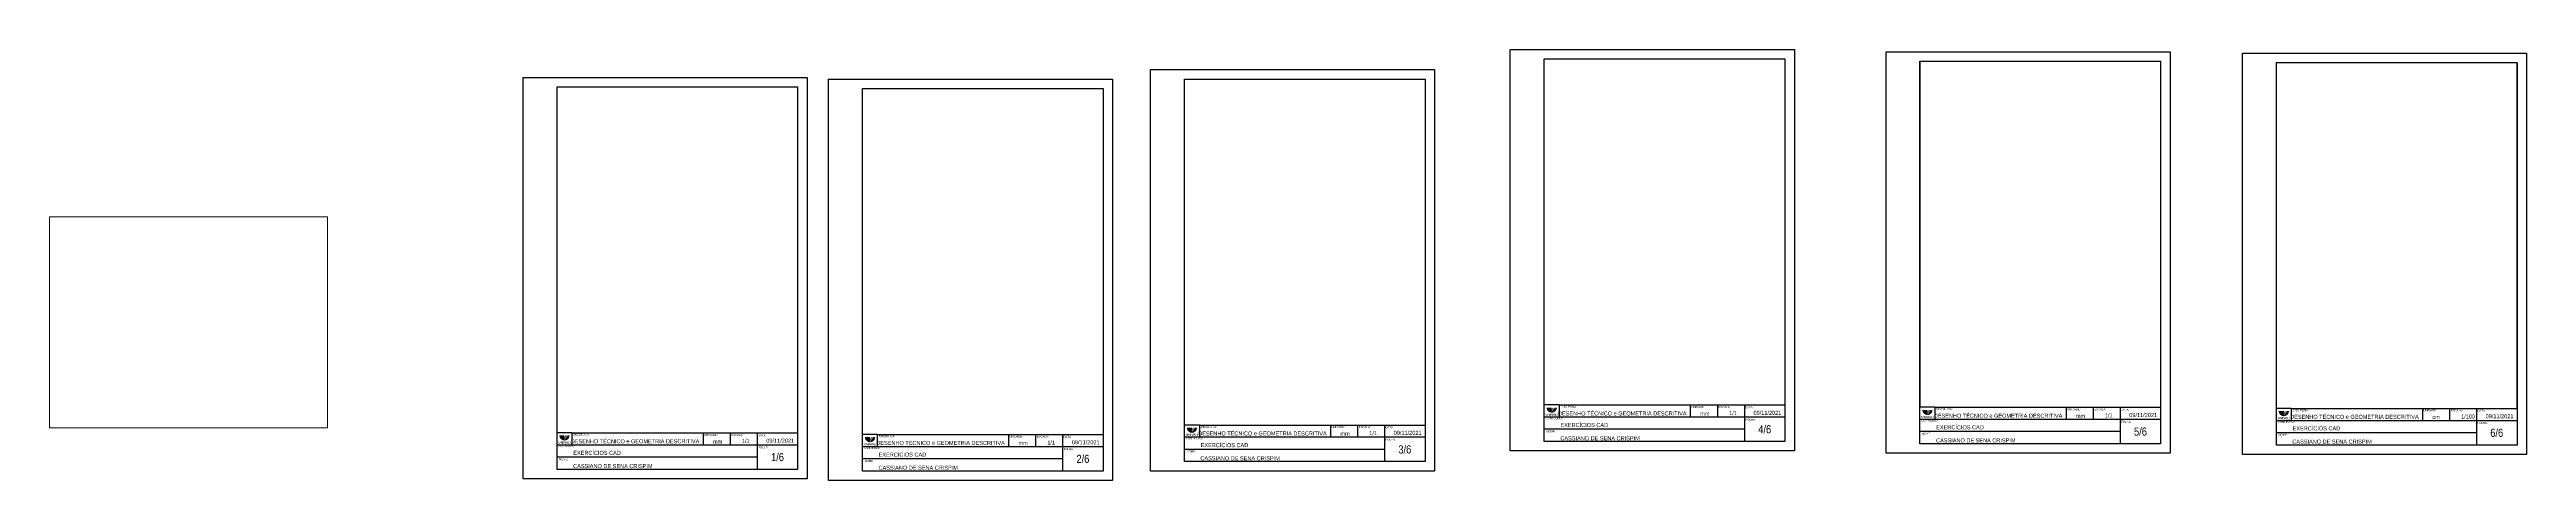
# Paper-space layout 'Layout1' of a CAD drawing. Header units: millimetres. Extents: x 26 to 1857, y -19 to 299.
import ezdxf

# ---------------------------------------------------------------- set-up
doc = ezdxf.new("R2010")
doc.units = ezdxf.units.MM
doc.linetypes.add('ACAD_ISO03W100', pattern=[30, 12, -18])
doc.layers.add('Prancha - Selo', color=40, linetype='ACAD_ISO03W100', lineweight=30, transparency=0.4)
doc.styles.get("Standard").update_dxf_attribs({"font": 'arial.ttf'})

# ---------------------------------------------------------------- blocks, each defined once
blk = doc.blocks.new('A$C5FD40010')
at = {"layer": 'Prancha - Selo'}
h = blk.add_hatch(color=256, dxfattribs=at)
h.paths.add_polyline_path([(7.7, 4.2), (7.8, 4.4), (7.8, 4.5), (7.9, 4.7), (8, 4.9), (8, 5.1), (8, 5.2), (8.1, 5.4), (8.1, 5.6), (8.1, 5.8), (8.1, 6), (6.9, 6), (4.4, 2.5), (4.4, 2.8), (6.6, 6), (6.3, 6), (4.4, 3.3), (4.4, 3.6), (6, 6), (5.7, 6), (4.4, 4.1), (4.4, 4.4), (5.5, 6), (5.2, 6), (4.4, 4.9), (4.4, 6), (0.7, 6), (0.7, 5.8), (0.7, 5.6), (0.7, 5.4), (0.7, 5.2), (0.8, 5.1), (0.8, 4.9), (0.9, 4.7), (1, 4.5), (1, 4.4), (1.1, 4.2), (1.2, 4), (1.3, 3.9), (1.4, 3.7), (1.5, 3.6), (1.6, 3.5), (1.8, 3.3), (1.9, 3.2), (2, 3.1), (2.2, 3), (2.3, 2.9), (2.5, 2.8), (2.6, 2.7), (2.8, 2.6), (2.9, 2.5), (3.1, 2.5), (3.3, 2.4), (3.5, 2.4), (3.7, 2.3), (3.8, 2.3), (4, 2.3), (4.2, 2.2), (4.4, 2.2), (4.6, 2.2), (4.8, 2.3), (5, 2.3), (5.2, 2.3), (5.3, 2.4), (5.5, 2.4), (5.7, 2.5), (5.9, 2.5), (6, 2.6), (6.2, 2.7), (6.3, 2.8), (6.5, 2.9), (6.6, 3), (6.8, 3.1), (6.9, 3.2), (7, 3.3), (7.2, 3.5), (7.3, 3.6), (7.4, 3.7), (7.5, 3.9), (7.6, 4)])
h.paths.add_polyline_path([(8.8, 1.5), (8.5, 1.5), (8.5, 0), (8.8, 0)])
h.paths.add_polyline_path([(8.2, 0.2), (7.5, 0.2), (7.5, 1.5), (7.2, 1.5), (7.2, 0), (8.2, 0)])
h.paths.add_polyline_path([(6.4, 1.5), (6, 1.5), (5.4, 0), (5.7, 0), (6.2, 1.2), (6.7, 0), (7, 0)])
h.paths.add_polyline_path([(5.6, 1.5), (5.3, 1.5), (4.8, 0.3), (4.4, 1.5), (4.1, 1.5), (4.6, 0), (5, 0)])
h.paths.add_polyline_path([(3.8, 1.5), (3.5, 1.5), (3.5, 0), (3.8, 0)])
h.paths.add_polyline_path([(3.2, 1.5), (2.9, 1.5), (2.9, 0.4), (2, 1.5), (1.8, 1.5), (1.8, 0), (2, 0), (2, 1.1), (2.8, 0), (3.2, 0)])
h.paths.add_polyline_path([(1.1, 0.1), (1.1, 0.2), (1.2, 0.2), (1.2, 0.2), (1.2, 0.2), (1.2, 0.3), (1.3, 0.3), (1.3, 0.3), (1.3, 0.3), (1.3, 0.4), (1.3, 0.4), (1.3, 0.4), (1.3, 0.5), (1.4, 0.5), (1.4, 0.5), (1.4, 0.6), (1.4, 0.6), (1.4, 0.6), (1.4, 0.7), (1.4, 0.7), (1.4, 1.5), (1.1, 1.5), (1.1, 0.7), (1.1, 0.7), (1.1, 0.6), (1.1, 0.6), (1.1, 0.6), (1.1, 0.6), (1.1, 0.6), (1.1, 0.5), (1.1, 0.5), (1.1, 0.5), (1, 0.5), (1, 0.5), (1, 0.4), (1, 0.4), (1, 0.4), (1, 0.4), (0.9, 0.4), (0.9, 0.4), (0.9, 0.3), (0.9, 0.3), (0.9, 0.3), (0.8, 0.3), (0.8, 0.3), (0.8, 0.3), (0.8, 0.3), (0.8, 0.3), (0.7, 0.3), (0.7, 0.3), (0.7, 0.3), (0.6, 0.3), (0.6, 0.3), (0.6, 0.3), (0.6, 0.3), (0.6, 0.3), (0.5, 0.3), (0.5, 0.3), (0.5, 0.3), (0.5, 0.3), (0.5, 0.4), (0.4, 0.4), (0.4, 0.4), (0.4, 0.4), (0.4, 0.4), (0.4, 0.4), (0.4, 0.5), (0.3, 0.5), (0.3, 0.5), (0.3, 0.5), (0.3, 0.5), (0.3, 0.6), (0.3, 0.6), (0.3, 0.6), (0.3, 0.6), (0.3, 0.7), (0.3, 0.7), (0.3, 0.7), (0.3, 1.5), (0, 1.5), (0, 0.7), (0, 0.7), (0, 0.6), (0, 0.6), (0, 0.6), (0, 0.5), (0, 0.5), (0, 0.5), (0.1, 0.4), (0.1, 0.4), (0.1, 0.4), (0.1, 0.3), (0.1, 0.3), (0.1, 0.3), (0.2, 0.3), (0.2, 0.2), (0.2, 0.2), (0.2, 0.2), (0.3, 0.2), (0.3, 0.1), (0.3, 0.1), (0.3, 0.1), (0.4, 0.1), (0.4, 0.1), (0.4, 0.1), (0.5, 0), (0.5, 0), (0.5, 0), (0.6, 0), (0.6, 0), (0.6, 0), (0.7, 0), (0.7, 0), (0.7, 0), (0.8, 0), (0.8, 0), (0.8, 0), (0.9, 0), (0.9, 0), (0.9, 0), (1, 0.1), (1, 0.1), (1, 0.1), (1.1, 0.1), (1.1, 0.1)])

psp = doc.layouts.get("Layout1")

# ---------------------------------------------------------------- linework, layer by layer
for points in [[(1105.7, 299.4), (1105.7, 299.4), (1315.7, 299.4), (1315.7, 2.4), (1105.7, 2.4), (1105.7, 299.4)], [(1383.5, 297.7), (1383.5, 297.7), (1593.5, 297.7), (1593.5, 0.7), (1383.5, 0.7), (1383.5, 297.7)], [(1647, 296.8), (1647, 296.8), (1857, 296.8), (1857, -0.2), (1647, -0.2), (1647, 296.8)], [(375.8, 278.8), (375.8, 278.8), (585.8, 278.8), (585.8, -18.2), (375.8, -18.2), (375.8, 278.8)], [(601.7, 277.5), (601.7, 277.5), (811.7, 277.5), (811.7, -19.5), (601.7, -19.5), (601.7, 277.5)], [(839.7, 284.5), (839.7, 284.5), (1049.7, 284.5), (1049.7, -12.5), (839.7, -12.5), (839.7, 284.5)], [(875.8, 21.5), (864.8, 21.5)], [(875.8, 21.5), (972.8, 21.5)], [(875.8, 21.5), (875.8, 12.5)], [(972.8, 21.5), (992.8, 21.5)], [(972.8, 21.5), (972.8, 12.5)], [(992.8, 21.5), (1012.8, 21.5)], [(992.8, 21.5), (992.8, 12.5)], [(1012.8, 21.5), (1042.8, 21.5)], [(1012.8, 21.5), (1012.8, 12.5), (1012.8, 3.5), (1012.8, -5.5)], [(1141.8, 36.4), (1130.8, 36.4)], [(1308.7, 27.4), (1130.8, 27.4)], [(1278.8, 18.4), (1130.8, 18.4)], [(1141.8, 36.4), (1238.8, 36.4)], [(1141.8, 36.4), (1141.8, 27.4)], [(1238.8, 36.4), (1258.8, 36.4)], [(1238.8, 36.4), (1238.8, 27.4)], [(1258.8, 36.4), (1278.8, 36.4)], [(1258.8, 36.4), (1258.8, 27.4)], [(1278.8, 36.4), (1308.8, 36.4)], [(1278.8, 36.4), (1278.8, 27.4), (1278.8, 18.4), (1278.8, 9.4)], [(1419.6, 34.7), (1408.6, 34.7)], [(1586.5, 25.7), (1408.6, 25.7)], [(1419.6, 34.7), (1516.6, 34.7)], [(1419.6, 34.7), (1419.6, 25.7)], [(1516.6, 34.7), (1536.6, 34.7)], [(1516.6, 34.7), (1516.6, 25.7)], [(1536.6, 34.7), (1556.6, 34.7)], [(1536.6, 34.7), (1536.6, 25.7)], [(1556.6, 34.7), (1586.6, 34.7)], [(1556.6, 34.7), (1556.6, 25.7), (1556.6, 16.7), (1556.6, 7.7)], [(1683.1, 33.8), (1672.1, 33.8)], [(1850, 24.8), (1672.1, 24.8)], [(1683.1, 33.8), (1780.1, 33.8)], [(1683.1, 33.8), (1683.1, 24.8)], [(1780.1, 33.8), (1800.1, 33.8)], [(1780.1, 33.8), (1780.1, 24.8)], [(1800.1, 33.8), (1820.1, 33.8)], [(1800.1, 33.8), (1800.1, 24.8)], [(1820.1, 33.8), (1850.1, 33.8)], [(1820.1, 33.8), (1820.1, 24.8), (1820.1, 15.8), (1820.1, 6.8)], [(411.9, 15.8), (400.9, 15.8)], [(578.8, 6.8), (400.9, 6.8)], [(411.9, 15.8), (508.9, 15.8)], [(411.9, 15.8), (411.9, 6.8)], [(508.9, 15.8), (528.9, 15.8)], [(508.9, 15.8), (508.9, 6.8)], [(528.9, 15.8), (548.9, 15.8)], [(528.9, 15.8), (528.9, 6.8)], [(548.9, 15.8), (578.9, 15.8)], [(548.9, 15.8), (548.9, 6.8), (548.9, -2.2), (548.9, -11.2)], [(637.7, 14.5), (626.7, 14.5)], [(804.7, 5.5), (626.7, 5.5)], [(637.7, 14.5), (734.7, 14.5)], [(637.7, 14.5), (637.7, 5.5)], [(734.7, 14.5), (754.7, 14.5)], [(734.7, 14.5), (734.7, 5.5)], [(754.7, 14.5), (774.7, 14.5)], [(754.7, 14.5), (754.7, 5.5)], [(774.7, 14.5), (804.7, 14.5)], [(774.7, 14.5), (774.7, 5.5), (774.7, -3.5), (774.7, -12.5)], [(1042.7, 12.5), (864.8, 12.5)], [(1012.8, 3.5), (864.8, 3.5)], [(1556.6, 16.7), (1408.6, 16.7)], [(1820.1, 15.8), (1672.1, 15.8)], [(548.9, -2.2), (400.9, -2.2)], [(774.7, -3.5), (626.7, -3.5)]]:
    psp.add_lwpolyline(points)
for points in [[(864.8, 277.5), (1042.7, 277.5), (1042.7, -5.5), (864.8, -5.5)], [(1130.8, 292.4), (1308.7, 292.4), (1308.7, 9.4), (1130.8, 9.4)], [(1408.6, 290.7), (1586.5, 290.7), (1586.5, 7.7), (1408.6, 7.7)], [(1672.1, 289.8), (1850, 289.8), (1850, 6.8), (1672.1, 6.8)], [(400.9, 271.8), (578.8, 271.8), (578.8, -11.2), (400.9, -11.2)], [(626.7, 270.5), (804.7, 270.5), (804.7, -12.5), (626.7, -12.5)]]:
    psp.add_lwpolyline(points, close=True)

# ---------------------------------------------------------------- block references
at = {"layer": 'Prancha - Selo'}
for p in [(865.9, 13.6), (1131.9, 28.5), (1409.7, 26.8), (1673.2, 25.9), (402, 7.9), (627.9, 6.6)]:
    psp.add_blockref('A$C5FD40010', p, dxfattribs=at)

# ---------------------------------------------------------------- texts
for s, width, heights, insert, char_height, attachment_point in [('{\\fBahnschrift Light SemiCondensed|b0|i0|c0|p34;DISCIPLINA:}', 1.219, [0], (876.8, 20.9), 1.5, 1), ('{\\fBahnschrift Light SemiCondensed|b0|i0|c0|p34;UNIDADE:}', 20, [0], (973.5, 20.8), 1.5, 1), ('{\\fBahnschrift Light SemiCondensed|b0|i0|c0|p34;ESCALA:}', 13.985, [0], (993.7, 20.8), 1.5, 1), ('{\\fBahnschrift Light SemiCondensed|b0|i0|c0|p34;DATA:}', 26.726, [0], (1013.4, 20.6), 1.5, 1), ('{\\fBahnschrift Light SemiCondensed|b0|i0|c0|p34;CONTEÚDO:}', 9.167, [0], (1131.9, 27.3), 1.5, 1), ('{\\fBahnschrift Light SemiCondensed|b0|i0|c0|p34;DISCIPLINA:}', 1.219, [0], (1142.9, 35.8), 1.5, 1), ('\\pxl4,t43;{\\fBahnschrift Light SemiCondensed|b0|i0|c0|p34;EXERCÍCIOS CAD}', 148, [0], (1130.8, 23.1), 3, 1), ('\\pxr18.26228;{\\fBahnschrift Light SemiCondensed|b0|i0|c0|p34;DESENHO TÉCNICO e GEOMETRIA DESCRITIVA}', 141.472, [2.131628207280301e-14], (1290.8, 28.6), 3, 9), ('{\\fBahnschrift Light SemiCondensed|b0|i0|c0|p34;UNIDADE:}', 20, [0], (1239.6, 35.6), 1.5, 1), ('{\\fBahnschrift Light SemiCondensed|b0|i0|c0|p34;mm}', 14.159, [0], (1246.1, 31.5), 3, 1), ('{\\fBahnschrift Light SemiCondensed|b0|i0|c0|p34;ESCALA:}', 13.985, [0], (1259.7, 35.6), 1.5, 1), ('{\\fBahnschrift Light SemiCondensed|b0|i0|c0|p34;1/1}', 13.238, [0], (1267.5, 31.9), 3, 1), ('{\\fBahnschrift Light SemiCondensed|b0|i0|c0|p34;DATA:}', 26.726, [0], (1279.4, 35.4), 1.5, 1), ('{\\fBahnschrift Light SemiCondensed|b0|i0|c0|p34;FOLHA:}', 29.93, [0], (1279.6, 26.4), 1.5, 1), ('{\\fBahnschrift Light SemiCondensed|b0|i0|c0|p34;09/11/2021}', 26.393, [0], (1285.5, 32.1), 3, 1), ('{\\fBahnschrift Light SemiCondensed|b0|i0|c0|p34;4/6}', 29.93, [0], (1293.8, 18.4), 6, 5), ('{\\fBahnschrift Light SemiCondensed|b0|i0|c0|p34;CONTEÚDO:}', 9.167, [0], (1409.7, 25.6), 1.5, 1), ('{\\fBahnschrift Light SemiCondensed|b0|i0|c0|p34;DISCIPLINA:}', 1.219, [0], (1420.7, 34.1), 1.5, 1), ('\\pxl4,t43;{\\fBahnschrift Light SemiCondensed|b0|i0|c0|p34;EXERCÍCIOS CAD}', 148, [0], (1408.6, 21.4), 3, 1), ('\\pxr18.26228;{\\fBahnschrift Light SemiCondensed|b0|i0|c0|p34;DESENHO TÉCNICO e GEOMETRIA DESCRITIVA}', 141.472, [2.131628207280301e-14], (1568.6, 26.9), 3, 9), ('{\\fBahnschrift Light SemiCondensed|b0|i0|c0|p34;UNIDADE:}', 20, [0], (1517.4, 34), 1.5, 1), ('{\\fBahnschrift Light SemiCondensed|b0|i0|c0|p34;mm}', 14.159, [0], (1523.9, 29.8), 3, 1), ('{\\fBahnschrift Light SemiCondensed|b0|i0|c0|p34;ESCALA:}', 13.985, [0], (1537.5, 34), 1.5, 1), ('{\\fBahnschrift Light SemiCondensed|b0|i0|c0|p34;1/1}', 13.238, [0], (1545.3, 30.3), 3, 1), ('{\\fBahnschrift Light SemiCondensed|b0|i0|c0|p34;DATA:}', 26.726, [0], (1557.2, 33.8), 1.5, 1), ('{\\fBahnschrift Light SemiCondensed|b0|i0|c0|p34;FOLHA:}', 29.93, [0], (1557.4, 24.7), 1.5, 1), ('{\\fBahnschrift Light SemiCondensed|b0|i0|c0|p34;09/11/2021}', 26.393, [0], (1563.3, 30.5), 3, 1), ('{\\fBahnschrift Light SemiCondensed|b0|i0|c0|p34;5/6}', 29.93, [0], (1571.6, 16.7), 6, 5), ('{\\fBahnschrift Light SemiCondensed|b0|i0|c0|p34;CONTEÚDO:}', 9.167, [0], (1673.2, 24.7), 1.5, 1), ('{\\fBahnschrift Light SemiCondensed|b0|i0|c0|p34;DISCIPLINA:}', 1.219, [0], (1684.1, 33.2), 1.5, 1), ('\\pxl4,t43;{\\fBahnschrift Light SemiCondensed|b0|i0|c0|p34;EXERCÍCIOS CAD}', 148, [0], (1672.1, 20.6), 3, 1), ('\\pxr18.26228;{\\fBahnschrift Light SemiCondensed|b0|i0|c0|p34;DESENHO TÉCNICO e GEOMETRIA DESCRITIVA}', 141.472, [2.131628207280301e-14], (1832.1, 26.1), 3, 9), ('{\\fBahnschrift Light SemiCondensed|b0|i0|c0|p34;UNIDADE:}', 20, [0], (1780.8, 33.1), 1.5, 1), ('{\\fBahnschrift Light SemiCondensed|b0|i0|c0|p34;cm}', 14.159, [0], (1787.4, 29), 3, 1), ('{\\fBahnschrift Light SemiCondensed|b0|i0|c0|p34;ESCALA:}', 13.985, [0], (1801, 33.1), 1.5, 1), ('{\\fBahnschrift Light SemiCondensed|b0|i0|c0|p34;1/100}', 13.238, [0], (1808.7, 29.4), 3, 1), ('{\\fBahnschrift Light SemiCondensed|b0|i0|c0|p34;DATA:}', 26.726, [0], (1820.7, 32.9), 1.5, 1), ('{\\fBahnschrift Light SemiCondensed|b0|i0|c0|p34;FOLHA:}', 29.93, [0], (1820.8, 23.9), 1.5, 1), ('{\\fBahnschrift Light SemiCondensed|b0|i0|c0|p34;09/11/2021}', 26.393, [0], (1826.8, 29.6), 3, 1), ('{\\fBahnschrift Light SemiCondensed|b0|i0|c0|p34;6/6}', 29.93, [0], (1835, 15.8), 6, 5), ('{\\fBahnschrift Light SemiCondensed|b0|i0|c0|p34;CONTEÚDO:}', 9.167, [0], (402, 6.7), 1.5, 1), ('{\\fBahnschrift Light SemiCondensed|b0|i0|c0|p34;DISCIPLINA:}', 1.219, [0], (413, 15.2), 1.5, 1), ('\\pxl4,t43;{\\fBahnschrift Light SemiCondensed|b0|i0|c0|p34;EXERCÍCIOS CAD}', 148, [0], (400.9, 2.5), 3, 1), ('\\pxr18.26228;{\\fBahnschrift Light SemiCondensed|b0|i0|c0|p34;DESENHO TÉCNICO e GEOMETRIA DESCRITIVA}', 141.472, [2.131628207280301e-14], (560.9, 8), 3, 9), ('{\\fBahnschrift Light SemiCondensed|b0|i0|c0|p34;UNIDADE:}', 20, [0], (509.7, 15), 1.5, 1), ('{\\fBahnschrift Light SemiCondensed|b0|i0|c0|p34;mm}', 14.159, [0], (516.2, 10.9), 3, 1), ('{\\fBahnschrift Light SemiCondensed|b0|i0|c0|p34;ESCALA:}', 13.985, [0], (529.8, 15), 1.5, 1), ('{\\fBahnschrift Light SemiCondensed|b0|i0|c0|p34;1/1}', 13.238, [0], (537.6, 11.3), 3, 1), ('{\\fBahnschrift Light SemiCondensed|b0|i0|c0|p34;DATA:}', 26.726, [0], (549.5, 14.8), 1.5, 1), ('{\\fBahnschrift Light SemiCondensed|b0|i0|c0|p34;FOLHA:}', 29.93, [0], (549.7, 5.8), 1.5, 1), ('{\\fBahnschrift Light SemiCondensed|b0|i0|c0|p34;09/11/2021}', 26.393, [0], (555.6, 11.5), 3, 1), ('{\\fBahnschrift Light SemiCondensed|b0|i0|c0|p34;1/6}', 29.93, [0], (563.9, -2.2), 6, 5), ('{\\fBahnschrift Light SemiCondensed|b0|i0|c0|p34;CONTEÚDO:}', 9.167, [0], (627.9, 5.4), 1.5, 1), ('{\\fBahnschrift Light SemiCondensed|b0|i0|c0|p34;DISCIPLINA:}', 1.219, [0], (638.8, 13.9), 1.5, 1), ('\\pxl4,t43;{\\fBahnschrift Light SemiCondensed|b0|i0|c0|p34;EXERCÍCIOS CAD}', 148, [0], (626.7, 1.2), 3, 1), ('\\pxr18.26228;{\\fBahnschrift Light SemiCondensed|b0|i0|c0|p34;DESENHO TÉCNICO e GEOMETRIA DESCRITIVA}', 141.472, [2.131628207280301e-14], (786.8, 6.8), 3, 9), ('{\\fBahnschrift Light SemiCondensed|b0|i0|c0|p34;UNIDADE:}', 20, [0], (735.5, 13.8), 1.5, 1), ('{\\fBahnschrift Light SemiCondensed|b0|i0|c0|p34;mm}', 14.159, [0], (742.1, 9.7), 3, 1), ('{\\fBahnschrift Light SemiCondensed|b0|i0|c0|p34;ESCALA:}', 13.985, [0], (755.7, 13.8), 1.5, 1), ('{\\fBahnschrift Light SemiCondensed|b0|i0|c0|p34;1/1}', 13.238, [0], (763.4, 10.1), 3, 1), ('{\\fBahnschrift Light SemiCondensed|b0|i0|c0|p34;DATA:}', 26.726, [0], (775.4, 13.6), 1.5, 1), ('{\\fBahnschrift Light SemiCondensed|b0|i0|c0|p34;FOLHA:}', 29.93, [0], (775.5, 4.5), 1.5, 1), ('{\\fBahnschrift Light SemiCondensed|b0|i0|c0|p34;09/11/2021}', 26.393, [0], (781.5, 10.3), 3, 1), ('{\\fBahnschrift Light SemiCondensed|b0|i0|c0|p34;CONTEÚDO:}', 9.167, [0], (865.9, 12.4), 1.5, 1), ('\\pxi1,t1;{\\fBahnschrift Light SemiCondensed|b0|i0|c0|p34;NOME:}', 148, [0], (864.9, 2.8), 1.5, 1), ('\\pxl4,t43;{\\fBahnschrift Light SemiCondensed|b0|i0|c0|p34;EXERCÍCIOS CAD}', 148, [0], (864.8, 8.2), 3, 1), ('\\pxr18.26228;{\\fBahnschrift Light SemiCondensed|b0|i0|c0|p34;DESENHO TÉCNICO e GEOMETRIA DESCRITIVA}', 141.472, [2.131628207280301e-14], (1024.8, 13.8), 3, 9), ('{\\fBahnschrift Light SemiCondensed|b0|i0|c0|p34;mm}', 14.159, [0], (980.1, 16.7), 3, 1), ('{\\fBahnschrift Light SemiCondensed|b0|i0|c0|p34;1/1}', 13.238, [0], (1001.4, 17.1), 3, 1), ('{\\fBahnschrift Light SemiCondensed|b0|i0|c0|p34;FOLHA:}', 29.93, [0], (1013.5, 11.6), 1.5, 1), ('{\\fBahnschrift Light SemiCondensed|b0|i0|c0|p34;09/11/2021}', 26.393, [0], (1019.5, 17.3), 3, 1), ('{\\fBahnschrift Light SemiCondensed|b0|i0|c0|p34;3/6}', 29.93, [0], (1027.7, 3.5), 6, 5), ('\\pxi1,t1;{\\fBahnschrift Light SemiCondensed|b0|i0|c0|p34;NOME:}', 148, [0], (1130.9, 17.6), 1.5, 1), ('\\pxi4;{\\fBahnschrift Light SemiCondensed|b0|i0|c0|p34;CASSIANO DE SENA CRISPIM}', 148, [0], (1130.7, 13.3), 3, 1), ('\\pxi1,t1;{\\fBahnschrift Light SemiCondensed|b0|i0|c0|p34;NOME:}', 148, [0], (1408.7, 15.9), 1.5, 1), ('\\pxi4;{\\fBahnschrift Light SemiCondensed|b0|i0|c0|p34;CASSIANO DE SENA CRISPIM}', 148, [0], (1408.5, 11.7), 3, 1), ('\\pxi1,t1;{\\fBahnschrift Light SemiCondensed|b0|i0|c0|p34;NOME:}', 148, [0], (1672.2, 15.1), 1.5, 1), ('\\pxi4;{\\fBahnschrift Light SemiCondensed|b0|i0|c0|p34;CASSIANO DE SENA CRISPIM}', 148, [0], (1671.9, 10.8), 3, 1), ('\\pxi1,t1;{\\fBahnschrift Light SemiCondensed|b0|i0|c0|p34;NOME:}', 148, [0], (401, -3), 1.5, 1), ('\\pxi4;{\\fBahnschrift Light SemiCondensed|b0|i0|c0|p34;CASSIANO DE SENA CRISPIM}', 148, [0], (400.8, -7.3), 3, 1), ('\\pxi1,t1;{\\fBahnschrift Light SemiCondensed|b0|i0|c0|p34;NOME:}', 148, [0], (626.9, -4.2), 1.5, 1), ('\\pxi4;{\\fBahnschrift Light SemiCondensed|b0|i0|c0|p34;CASSIANO DE SENA CRISPIM}', 148, [0], (626.6, -8.5), 3, 1), ('{\\fBahnschrift Light SemiCondensed|b0|i0|c0|p34;2/6}', 29.93, [0], (789.7, -3.5), 6, 5), ('\\pxi4;{\\fBahnschrift Light SemiCondensed|b0|i0|c0|p34;CASSIANO DE SENA CRISPIM}', 148, [0], (864.6, -1.5), 3, 1)]:
    psp.add_mtext_dynamic_manual_height_columns(s, width=width, gutter_width=12.5, heights=heights, dxfattribs=dict(insert=insert, char_height=char_height, attachment_point=attachment_point))

# ---------------------------------------------------------------- viewports
at = {"layer": '0', "view_target_point": (2336.41, 2715.04)}
for center, view_center_point, view_height, status in [((953.7, 149.5), (-21.62, 553.98), 26.392, 5), ((1219.8, 164.4), (122.95, 581.35), 172.762, 6), ((1497.6, 162.7), (324.14, 588.94), 267.504, 7), ((1761, 161.8), (-626.88, 87.1), 621.61, 8), ((489.9, 143.8), (-178.55, 548.12), 174.762, 3), ((715.7, 142.5), (-49.74, 551.16), 17.186, 4)]:
    psp.add_viewport(center=center, size=(177.9, 256), view_center_point=view_center_point, view_height=view_height, status=status, dxfattribs=at)
at = {"layer": '0'}
psp.add_viewport(center=(128.5, 97.5), size=(205.6, 156), view_center_point=(2128.96, 2558.44), view_height=300.7996, dxfattribs=at)

doc.saveas('drawing.dxf')
